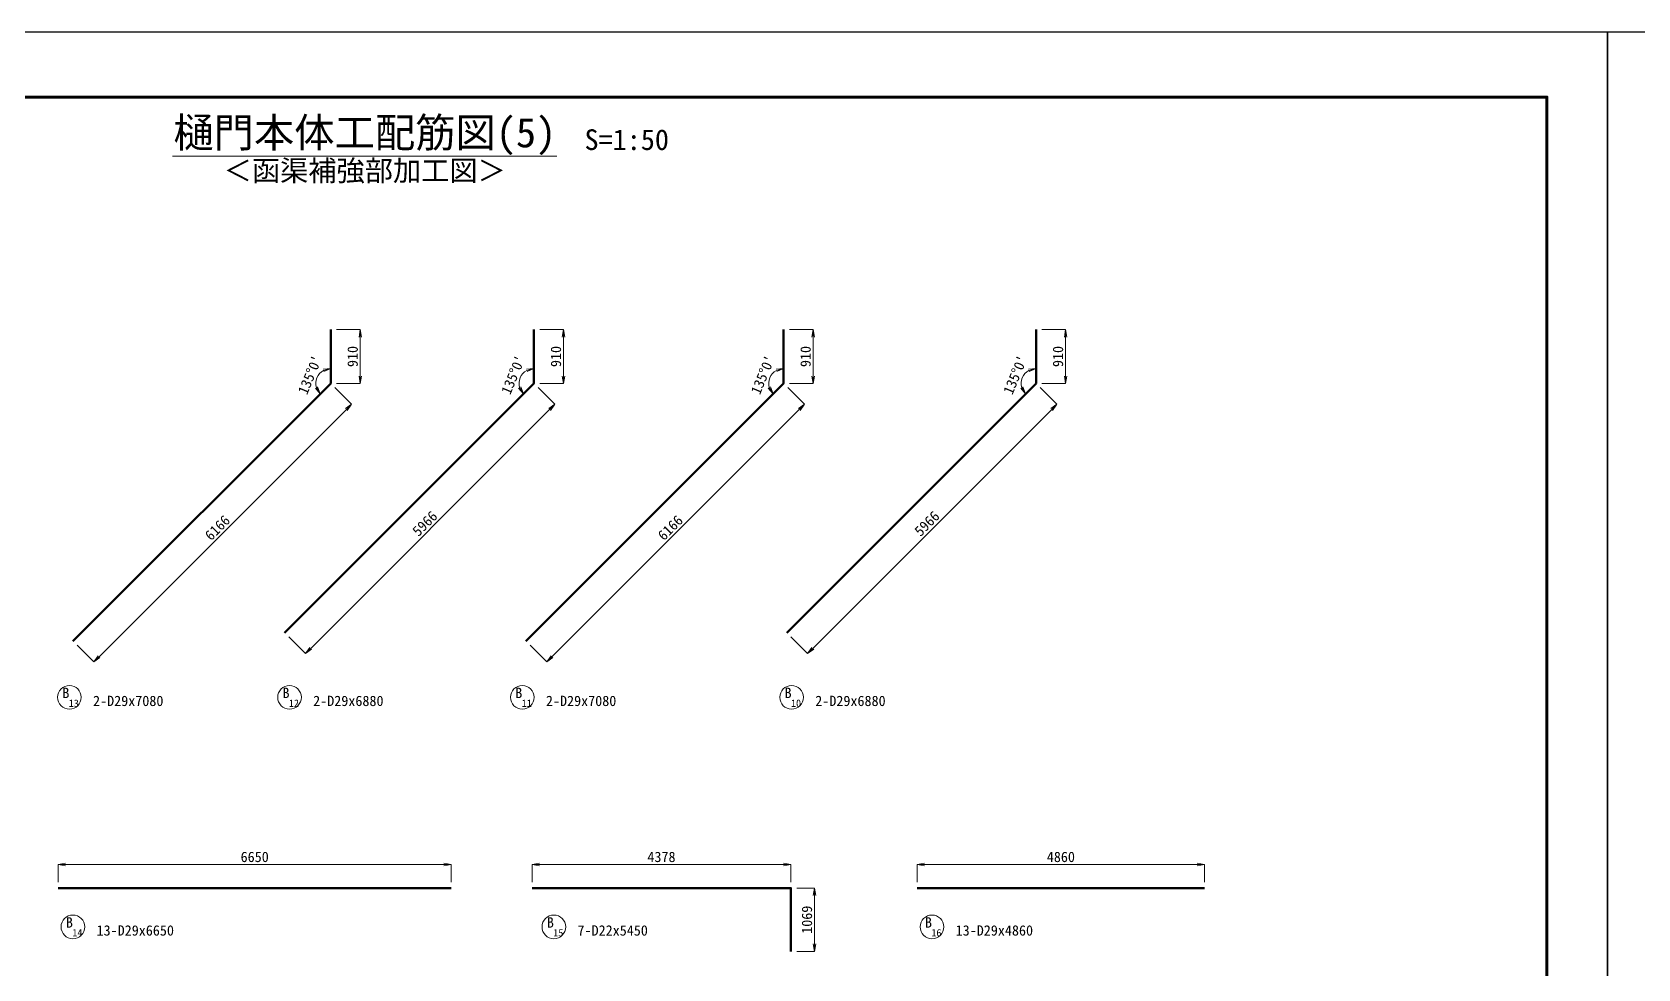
# Model space of a CAD drawing. Header units: millimetres. Extents: x 169470 to 758170, y -17820 to 11880.
# Drawn here: x 353068 to 380232, y -3971 to 11880 of the extents above; entities that cross this region are included whole.
import ezdxf
from ezdxf.enums import TextEntityAlignment as Align

# ---------------------------------------------------------------- set-up
doc = ezdxf.new("R2010")
doc.units = ezdxf.units.MM
doc.header["$LTSCALE"] = 50
doc.header["$PDSIZE"] = 300
doc.layers.get('Defpoints').update_dxf_attribs({"color": 151})
for name, color, linetype, lineweight in [('D-STR', 1, 'Continuous', 50), ('D-STR-DIM', 7, 'Continuous', 13), ('D-STR-HTXT', 7, 'Continuous', 13), ('D-STR-TXT', 7, 'Continuous', 13), ('D-TTL', 2, 'Continuous', 140), ('D-TTL-LINE', 7, 'Continuous', 13), ('D-TTL-TXT', 7, 'Continuous', 13)]:
    doc.layers.add(name, color=color, linetype=linetype, lineweight=lineweight)
doc.styles.add('MS ゴシック', font='MS Gothic.ttf')
doc.styles.add('YOKO_GOTHIC', font='MS Gothic.ttf')
doc.dimstyles.new('DIM-50', dxfattribs={"dimscale": 50, "dimtxt": 3.5, "dimasz": 2.5, "dimexe": 0, "dimexo": 2, "dimgap": 0.8, "dimtad": 1, "dimdec": 0, "dimzin": 1, "dimdsep": 46, "dimtxsty": 'MS ゴシック', "dimblk": 'OPEN', "dimcen": 0.1, "dimclrd": 256, "dimclre": 256, "dimclrt": 256, "dimaunit": 1, "dimadec": 3, "dimazin": 0, "dimtfac": 1, "dimtdec": 0, "dimtix": 1, "dimtmove": 2, "dimatfit": 3, "dimldrblk": 'OPEN', "dimfxl": 1, "dimlwd": -1, "dimlwe": -1, "dimarcsym": 2})

# ---------------------------------------------------------------- blocks, each defined once
blk = doc.blocks.new('_Open')
at = {"color": 0, "linetype": 'ByBlock', "lineweight": -2}
for p, q in [((-1, 0.17), (0, 0)), ((-1, -0.17), (0, 0)), ((0, 0), (-1, 0))]:
    blk.add_line(p, q, dxfattribs=at)
blk = doc.blocks.new('*D883')
at = {"layer": 'D-STR-DIM', "transparency": 16777216}
for p, q in [((370122, 5866), (370405, 5583)), ((370316, 5494), (366274, 1453)), ((365903, 1647), (366186, 1364))]:
    blk.add_line(p, q, dxfattribs=at)
at = {"layer": 'Defpoints', "color": 0, "transparency": 16777216}
for p in [(370051, 5936), (365832, 1718), (366186, 1364)]:
    blk.add_point(p, dxfattribs=at)
at = {"layer": 'D-STR-DIM', "transparency": 16777216, "xscale": 125, "yscale": 125, "zscale": 125}
for p, rotation in [((370405, 5583), 44.99999923238235), ((366186, 1364), 224.9999992323823)]:
    blk.add_blockref('_Open', p, dxfattribs=dict(at, rotation=rotation))
at = {"layer": 'D-STR-DIM', "transparency": 16777216, "insert": (368205, 3564), "char_height": 175, "attachment_point": 5, "rotation": 45, "style": 'MS ゴシック'}
blk.add_mtext('5966', dxfattribs=at)
blk = doc.blocks.new('*D884')
at = {"layer": 'D-STR-DIM', "transparency": 16777216}
for p, q in [((370151, 6846), (370551, 6846)), ((370551, 6061), (370551, 6721)), ((370151, 5936), (370551, 5936))]:
    blk.add_line(p, q, dxfattribs=at)
at = {"layer": 'Defpoints', "color": 0, "transparency": 16777216}
for p in [(370051, 6846), (370551, 6846), (370051, 5936)]:
    blk.add_point(p, dxfattribs=at)
at = {"layer": 'D-STR-DIM', "transparency": 16777216, "xscale": 125, "yscale": 125, "zscale": 125}
for p, rotation in [((370551, 6846), 90), ((370551, 5936), 270)]:
    blk.add_blockref('_Open', p, dxfattribs=dict(at, rotation=rotation))
at = {"layer": 'D-STR-DIM', "transparency": 16777216, "insert": (370423, 6391), "char_height": 175, "attachment_point": 5, "rotation": 90, "style": 'MS ゴシック'}
blk.add_mtext('910', dxfattribs=at)
blk = doc.blocks.new('*D885')
at = {"layer": 'D-STR-DIM', "transparency": 16777216}
for p, q in [((365851, 5866), (366134, 5583)), ((366045, 5494), (361862, 1311)), ((361491, 1506), (361774, 1223))]:
    blk.add_line(p, q, dxfattribs=at)
at = {"layer": 'Defpoints', "color": 0, "transparency": 16777216}
for p in [(365780, 5936), (361420, 1576), (361774, 1223)]:
    blk.add_point(p, dxfattribs=at)
at = {"layer": 'D-STR-DIM', "transparency": 16777216, "xscale": 125, "yscale": 125, "zscale": 125}
for p, rotation in [((366134, 5583), 44.99999923238219), ((361774, 1223), 224.9999992323822)]:
    blk.add_blockref('_Open', p, dxfattribs=dict(at, rotation=rotation))
at = {"layer": 'D-STR-DIM', "transparency": 16777216, "insert": (363864, 3493), "char_height": 175, "attachment_point": 5, "rotation": 45, "style": 'MS ゴシック'}
blk.add_mtext('6166', dxfattribs=at)
blk = doc.blocks.new('*D886')
at = {"layer": 'D-STR-DIM', "transparency": 16777216}
for p, q in [((365880, 6846), (366280, 6846)), ((366280, 6061), (366280, 6721)), ((365880, 5936), (366280, 5936))]:
    blk.add_line(p, q, dxfattribs=at)
at = {"layer": 'Defpoints', "color": 0, "transparency": 16777216}
for p in [(365780, 6846), (366280, 6846), (365780, 5936)]:
    blk.add_point(p, dxfattribs=at)
at = {"layer": 'D-STR-DIM', "transparency": 16777216, "xscale": 125, "yscale": 125, "zscale": 125}
for p, rotation in [((366280, 6846), 90), ((366280, 5936), 270)]:
    blk.add_blockref('_Open', p, dxfattribs=dict(at, rotation=rotation))
at = {"layer": 'D-STR-DIM', "transparency": 16777216, "insert": (366153, 6391), "char_height": 175, "attachment_point": 5, "rotation": 90, "style": 'MS ゴシック'}
blk.add_mtext('910', dxfattribs=at)
blk = doc.blocks.new('*D887')
at = {"layer": 'D-STR-DIM', "transparency": 16777216}
for p, q in [((361628, 5866), (361911, 5583)), ((361822, 5494), (357780, 1453)), ((357409, 1647), (357692, 1364))]:
    blk.add_line(p, q, dxfattribs=at)
at = {"layer": 'Defpoints', "color": 0, "transparency": 16777216}
for p in [(361557, 5936), (357339, 1718), (357692, 1364)]:
    blk.add_point(p, dxfattribs=at)
at = {"layer": 'D-STR-DIM', "transparency": 16777216, "xscale": 125, "yscale": 125, "zscale": 125}
for p, rotation in [((361911, 5583), 44.99999923238235), ((357692, 1364), 224.9999992323823)]:
    blk.add_blockref('_Open', p, dxfattribs=dict(at, rotation=rotation))
at = {"layer": 'D-STR-DIM', "transparency": 16777216, "insert": (359711, 3564), "char_height": 175, "attachment_point": 5, "rotation": 45, "style": 'MS ゴシック'}
blk.add_mtext('5966', dxfattribs=at)
blk = doc.blocks.new('*D888')
at = {"layer": 'D-STR-DIM', "transparency": 16777216}
for p, q in [((361657, 6846), (362057, 6846)), ((362057, 6061), (362057, 6721)), ((361657, 5936), (362057, 5936))]:
    blk.add_line(p, q, dxfattribs=at)
at = {"layer": 'Defpoints', "color": 0, "transparency": 16777216}
for p in [(361557, 6846), (362057, 6846), (361557, 5936)]:
    blk.add_point(p, dxfattribs=at)
at = {"layer": 'D-STR-DIM', "transparency": 16777216, "xscale": 125, "yscale": 125, "zscale": 125}
for p, rotation in [((362057, 6846), 90), ((362057, 5936), 270)]:
    blk.add_blockref('_Open', p, dxfattribs=dict(at, rotation=rotation))
at = {"layer": 'D-STR-DIM', "transparency": 16777216, "insert": (361930, 6391), "char_height": 175, "attachment_point": 5, "rotation": 90, "style": 'MS ゴシック'}
blk.add_mtext('910', dxfattribs=at)
blk = doc.blocks.new('*D889')
at = {"layer": 'D-STR-DIM', "transparency": 16777216}
for p, q in [((358190, 5866), (358472, 5583)), ((358384, 5494), (354201, 1311)), ((353829, 1506), (354112, 1223))]:
    blk.add_line(p, q, dxfattribs=at)
at = {"layer": 'Defpoints', "color": 0, "transparency": 16777216}
for p in [(358119, 5936), (353759, 1576), (354112, 1223)]:
    blk.add_point(p, dxfattribs=at)
at = {"layer": 'D-STR-DIM', "transparency": 16777216, "xscale": 125, "yscale": 125, "zscale": 125}
for p, rotation in [((358472, 5583), 44.99999923238219), ((354112, 1223), 224.9999992323822)]:
    blk.add_blockref('_Open', p, dxfattribs=dict(at, rotation=rotation))
at = {"layer": 'D-STR-DIM', "transparency": 16777216, "insert": (356202, 3493), "char_height": 175, "attachment_point": 5, "rotation": 45, "style": 'MS ゴシック'}
blk.add_mtext('6166', dxfattribs=at)
blk = doc.blocks.new('*D890')
at = {"layer": 'D-STR-DIM', "transparency": 16777216}
for p, q in [((358219, 6846), (358619, 6846)), ((358619, 6061), (358619, 6721)), ((358219, 5936), (358619, 5936))]:
    blk.add_line(p, q, dxfattribs=at)
at = {"layer": 'Defpoints', "color": 0, "transparency": 16777216}
for p in [(358119, 6846), (358619, 6846), (358119, 5936)]:
    blk.add_point(p, dxfattribs=at)
at = {"layer": 'D-STR-DIM', "transparency": 16777216, "xscale": 125, "yscale": 125, "zscale": 125}
for p, rotation in [((358619, 6846), 90), ((358619, 5936), 270)]:
    blk.add_blockref('_Open', p, dxfattribs=dict(at, rotation=rotation))
at = {"layer": 'D-STR-DIM', "transparency": 16777216, "insert": (358491, 6391), "char_height": 175, "attachment_point": 5, "rotation": 90, "style": 'MS ゴシック'}
blk.add_mtext('910', dxfattribs=at)
blk = doc.blocks.new('*D982')
at = {"layer": 'D-STR-DIM', "transparency": 16777216}
for p, q in [((353508, -2505), (353508, -2205)), ((353633, -2205), (360033, -2205)), ((360158, -2505), (360158, -2205))]:
    blk.add_line(p, q, dxfattribs=at)
at = {"layer": 'Defpoints', "color": 0, "transparency": 16777216}
for p in [(360158, -2205), (353508, -2605), (360158, -2605)]:
    blk.add_point(p, dxfattribs=at)
at = {"layer": 'D-STR-DIM', "transparency": 16777216, "xscale": 125, "yscale": 125, "zscale": 125, "rotation": 180}
blk.add_blockref('_Open', (353508, -2205), dxfattribs=at)
at = {"layer": 'D-STR-DIM', "transparency": 16777216, "xscale": 125, "yscale": 125, "zscale": 125}
blk.add_blockref('_Open', (360158, -2205), dxfattribs=at)
at = {"layer": 'D-STR-DIM', "transparency": 16777216, "insert": (356833, -2077), "char_height": 175, "attachment_point": 5, "style": 'MS ゴシック'}
blk.add_mtext('6650', dxfattribs=at)
blk = doc.blocks.new('*D983')
at = {"layer": 'D-STR-DIM', "transparency": 16777216}
for p, q in [((361525, -2505), (361525, -2205)), ((361650, -2205), (365778, -2205)), ((365903, -2505), (365903, -2205))]:
    blk.add_line(p, q, dxfattribs=at)
at = {"layer": 'Defpoints', "color": 0, "transparency": 16777216}
for p in [(365903, -2205), (361525, -2605), (365903, -2605)]:
    blk.add_point(p, dxfattribs=at)
at = {"layer": 'D-STR-DIM', "transparency": 16777216, "xscale": 125, "yscale": 125, "zscale": 125, "rotation": 180}
blk.add_blockref('_Open', (361525, -2205), dxfattribs=at)
at = {"layer": 'D-STR-DIM', "transparency": 16777216, "xscale": 125, "yscale": 125, "zscale": 125}
blk.add_blockref('_Open', (365903, -2205), dxfattribs=at)
at = {"layer": 'D-STR-DIM', "transparency": 16777216, "insert": (363714, -2077), "char_height": 175, "attachment_point": 5, "style": 'MS ゴシック'}
blk.add_mtext('4378', dxfattribs=at)
blk = doc.blocks.new('*D984')
at = {"layer": 'D-STR-DIM', "transparency": 16777216}
for p, q in [((366003, -2605), (366303, -2605)), ((366303, -2730), (366303, -3549)), ((366003, -3674), (366303, -3674))]:
    blk.add_line(p, q, dxfattribs=at)
at = {"layer": 'Defpoints', "color": 0, "transparency": 16777216}
for p in [(365903, -2605), (365903, -3674), (366303, -3674)]:
    blk.add_point(p, dxfattribs=at)
at = {"layer": 'D-STR-DIM', "transparency": 16777216, "xscale": 125, "yscale": 125, "zscale": 125}
for p, rotation in [((366303, -2605), 90), ((366303, -3674), 270)]:
    blk.add_blockref('_Open', p, dxfattribs=dict(at, rotation=rotation))
at = {"layer": 'D-STR-DIM', "transparency": 16777216, "insert": (366176, -3139), "char_height": 175, "attachment_point": 5, "rotation": 90, "style": 'MS ゴシック'}
blk.add_mtext('1069', dxfattribs=at)
blk = doc.blocks.new('*D985')
at = {"layer": 'D-STR-DIM', "transparency": 16777216}
for p, q in [((368041, -2505), (368041, -2205)), ((368166, -2205), (372776, -2205)), ((372901, -2505), (372901, -2205))]:
    blk.add_line(p, q, dxfattribs=at)
at = {"layer": 'Defpoints', "color": 0, "transparency": 16777216}
for p in [(372901, -2205), (368041, -2605), (372901, -2605)]:
    blk.add_point(p, dxfattribs=at)
at = {"layer": 'D-STR-DIM', "transparency": 16777216, "xscale": 125, "yscale": 125, "zscale": 125, "rotation": 180}
blk.add_blockref('_Open', (368041, -2205), dxfattribs=at)
at = {"layer": 'D-STR-DIM', "transparency": 16777216, "xscale": 125, "yscale": 125, "zscale": 125}
blk.add_blockref('_Open', (372901, -2205), dxfattribs=at)
at = {"layer": 'D-STR-DIM', "transparency": 16777216, "insert": (370471, -2077), "char_height": 175, "attachment_point": 5, "style": 'MS ゴシック'}
blk.add_mtext('4860', dxfattribs=at)
blk = doc.blocks.new('*D1261')
at = {"layer": 'D-STR-DIM', "transparency": 16777216}
blk.add_arc((358119, 5936), 252, 118.7715, 196.2285, dxfattribs=at)
at = {"layer": 'Defpoints', "color": 0, "transparency": 16777216}
for p in [(358119, 6846), (357941, 6114), (358119, 5936), (358119, 5936), (353759, 1576)]:
    blk.add_point(p, dxfattribs=at)
at = {"layer": 'D-STR-DIM', "transparency": 16777216, "xscale": 125, "yscale": 125, "zscale": 125}
for p, rotation in [((358119, 6188), 14.38577444181037), ((357941, 5759), 300.6142247905695)]:
    blk.add_blockref('_Open', p, dxfattribs=dict(at, rotation=rotation))
at = {"layer": 'D-STR-DIM', "transparency": 16777216, "insert": (357769, 6081), "char_height": 175, "attachment_point": 5, "rotation": 67.5, "style": 'MS ゴシック'}
blk.add_mtext("135°0'", dxfattribs=at)
blk = doc.blocks.new('*D1262')
at = {"layer": 'D-STR-DIM', "transparency": 16777216}
blk.add_arc((361557, 5936), 252, 118.7715, 196.2285, dxfattribs=at)
at = {"layer": 'Defpoints', "color": 0, "transparency": 16777216}
for p in [(361557, 6846), (361379, 6114), (361557, 5936), (361557, 5936), (357339, 1718)]:
    blk.add_point(p, dxfattribs=at)
at = {"layer": 'D-STR-DIM', "transparency": 16777216, "xscale": 125, "yscale": 125, "zscale": 125}
for p, rotation in [((361557, 6188), 14.38577444179301), ((361379, 5759), 300.6142247905893)]:
    blk.add_blockref('_Open', p, dxfattribs=dict(at, rotation=rotation))
at = {"layer": 'D-STR-DIM', "transparency": 16777216, "insert": (361207, 6081), "char_height": 175, "attachment_point": 5, "rotation": 67.5, "style": 'MS ゴシック'}
blk.add_mtext("135°0'", dxfattribs=at)
blk = doc.blocks.new('*D1263')
at = {"layer": 'D-STR-DIM', "transparency": 16777216}
blk.add_arc((365780, 5936), 252, 118.7715, 196.2285, dxfattribs=at)
at = {"layer": 'Defpoints', "color": 0, "transparency": 16777216}
for p in [(365780, 6846), (365602, 6114), (365780, 5936), (365780, 5936), (361420, 1576)]:
    blk.add_point(p, dxfattribs=at)
at = {"layer": 'D-STR-DIM', "transparency": 16777216, "xscale": 125, "yscale": 125, "zscale": 125}
for p, rotation in [((365780, 6188), 14.38577444179456), ((365602, 5759), 300.6142247905848)]:
    blk.add_blockref('_Open', p, dxfattribs=dict(at, rotation=rotation))
at = {"layer": 'D-STR-DIM', "transparency": 16777216, "insert": (365430, 6081), "char_height": 175, "attachment_point": 5, "rotation": 67.5, "style": 'MS ゴシック'}
blk.add_mtext("135°0'", dxfattribs=at)
blk = doc.blocks.new('*D1264')
at = {"layer": 'D-STR-DIM', "transparency": 16777216}
blk.add_arc((370051, 5936), 252, 118.7715, 196.2285, dxfattribs=at)
at = {"layer": 'Defpoints', "color": 0, "transparency": 16777216}
for p in [(370051, 6846), (369873, 6114), (370051, 5936), (370051, 5936), (365832, 1718)]:
    blk.add_point(p, dxfattribs=at)
at = {"layer": 'D-STR-DIM', "transparency": 16777216, "xscale": 125, "yscale": 125, "zscale": 125}
for p, rotation in [((370051, 6188), 14.38577444179994), ((369873, 5759), 300.6142247905824)]:
    blk.add_blockref('_Open', p, dxfattribs=dict(at, rotation=rotation))
at = {"layer": 'D-STR-DIM', "transparency": 16777216, "insert": (369701, 6081), "char_height": 175, "attachment_point": 5, "rotation": 67.5, "style": 'MS ゴシック'}
blk.add_mtext("135°0'", dxfattribs=at)

msp = doc.modelspace()

# ---------------------------------------------------------------- linework, layer by layer
at = {"layer": 'D-STR'}
for points in [[(353758.79, 1576.37), (358118.81, 5936.39), (358118.81, 6846.39)], [(357338.54, 1717.79), (361557.14, 5936.39), (361557.14, 6846.39)], [(361420.25, 1576.37), (365780.27, 5936.39), (365780.27, 6846.39)], [(365832.37, 1717.79), (370050.97, 5936.39), (370050.97, 6846.39)], [(353507.81, -2604.83), (360158.1, -2604.83)], [(361525.07, -2604.83), (365903.07, -2604.83), (365903.07, -3673.83)], [(368040.68, -2604.83), (372900.68, -2604.83)]]:
    msp.add_lwpolyline(points, dxfattribs=at)
at = {"layer": 'D-STR-HTXT'}
for centre in [(353698.43, 624.24), (357422, 624.24), (361359.9, 624.24), (365915.83, 624.24), (361893.8, -3260.04)]:
    msp.add_circle(centre, 200, dxfattribs=at)
at = {"layer": 'D-STR-HTXT', "color": 4}
for centre in [(353757.68, -3260.04), (368290.55, -3260.04)]:
    msp.add_circle(centre, 200, dxfattribs=at)
at = {"layer": 'D-TTL'}
msp.add_lwpolyline([(338694.53, 10780), (338694.53, -16720), (378694.53, -16720), (378694.53, 10780)], close=True, dxfattribs=at)
at = {"layer": 'D-TTL-LINE'}
msp.add_line((355444.53, 9780), (361944.53, 9780), dxfattribs=at)
at = {"layer": 'Defpoints', "color": 1}
for points in [[(337669.53, 11880), (337669.53, -17820), (379719.53, -17820), (379719.53, 11880)], [(379719.53, 11880), (379719.53, -17820), (421769.53, -17820), (421769.53, 11880)]]:
    msp.add_lwpolyline(points, close=True, dxfattribs=at)

# ---------------------------------------------------------------- texts
at = {"layer": 'D-STR-TXT', "style": 'MS ゴシック'}
msp.add_text('＜函渠補強部加工図＞', height=350, dxfattribs=at).set_placement((358694.53, 9255.82), align=Align.BOTTOM_CENTER)
at = {"layer": 'D-STR-TXT', "style": 'YOKO_GOTHIC'}
for s, height, p in [('B ', 175, (353698.43, 699.24)), ('13', 125, (353773.43, 524.24)), ('B ', 175, (357422, 699.24)), ('12', 125, (357497, 524.24)), ('B ', 175, (361359.9, 699.24)), ('11', 125, (361434.9, 524.24)), ('B ', 175, (365915.83, 699.24)), ('10', 125, (365990.83, 524.24)), ('B ', 175, (361893.8, -3185.04)), ('15', 125, (361968.8, -3360.04))]:
    msp.add_text(s, height=height, dxfattribs=at).set_placement(p, align=Align.MIDDLE_CENTER)
for s, p in [('2-D29x7080', (354098.43, 424.24)), ('2-D29x6880', (357822, 424.24)), ('2-D29x7080', (361759.9, 424.24)), ('2-D29x6880', (366315.83, 424.24))]:
    msp.add_text(s, height=175, dxfattribs=at).set_placement(p, align=Align.BOTTOM_LEFT)
at = {"layer": 'D-STR-TXT', "color": 4, "style": 'YOKO_GOTHIC'}
for s, height, p in [('B ', 175, (353757.68, -3185.04)), ('B ', 175, (368290.55, -3185.04)), ('14', 125, (353832.68, -3360.04)), ('16', 125, (368365.55, -3360.04))]:
    msp.add_text(s, height=height, dxfattribs=at).set_placement(p, align=Align.MIDDLE_CENTER)
for s, p in [('13-D29x6650', (354157.68, -3460.04)), ('7-D22x5450', (362293.8, -3460.04)), ('13-D29x4860', (368690.55, -3460.04))]:
    msp.add_text(s, height=175, dxfattribs=at).set_placement(p, align=Align.BOTTOM_LEFT)
at = {"layer": 'D-TTL-TXT', "style": 'MS ゴシック'}
for s, height, p in [('樋門本体工配筋図(5)', 500, (358694.53, 9780)), ('S=1:50', 350, (363126.86, 9780))]:
    msp.add_text(s, height=height, dxfattribs=at).set_placement(p, align=Align.BOTTOM_CENTER)

# ---------------------------------------------------------------- dimensions: what is measured, and where the dimension line sits
at = {"layer": 'D-STR-DIM'}
for base, line1, line2, picture, middle in [((357940.93, 6114.27), ((358118.81, 5936.39), (358118.81, 6846.39)), ((353758.79, 1576.37), (358118.81, 5936.39)), '*D1261', (357768.6, 6081.45)), ((361379.26, 6114.27), ((361557.14, 5936.39), (361557.14, 6846.39)), ((357338.54, 1717.79), (361557.14, 5936.39)), '*D1262', (361206.93, 6081.45)), ((365602.39, 6114.27), ((365780.27, 5936.39), (365780.27, 6846.39)), ((361420.25, 1576.37), (365780.27, 5936.39)), '*D1263', (365430.07, 6081.45)), ((369873.09, 6114.27), ((370050.97, 5936.39), (370050.97, 6846.39)), ((365832.37, 1717.79), (370050.97, 5936.39)), '*D1264', (369700.77, 6081.45))]:
    dim = msp.add_angular_dim_2l(base=base, line1=line1, line2=line2, dimstyle='DIM-50', override={"dimadec": 1}, dxfattribs=at)
    dim.commit()
    dim.dimension.update_dxf_attribs({"geometry": picture, "text_midpoint": middle})
for p1, p2, distance, picture, middle in [((358118.81, 5936.39), (358118.81, 6846.39), -500, '*D890', (358491.31, 6391.39)), ((361557.14, 5936.39), (361557.14, 6846.39), -500, '*D888', (361929.64, 6391.39)), ((365780.27, 5936.39), (365780.27, 6846.39), -500, '*D886', (366152.77, 6391.39)), ((370050.97, 5936.39), (370050.97, 6846.39), -500, '*D884', (370423.47, 6391.39)), ((358118.81, 5936.39), (353758.79, 1576.37), 500, '*D889', (356202.19, 3492.98)), ((361557.14, 5936.39), (357338.54, 1717.79), 500, '*D887', (359711.24, 3563.69)), ((365780.27, 5936.39), (361420.25, 1576.37), 500, '*D885', (363863.66, 3492.98)), ((370050.97, 5936.39), (365832.37, 1717.79), 500, '*D883', (368205.07, 3563.69))]:
    dim = msp.add_aligned_dim(p1=p1, p2=p2, distance=distance, dimstyle='DIM-50', dxfattribs=at)
    dim.commit()
    dim.dimension.update_dxf_attribs({"geometry": picture, "text_midpoint": middle})
for base, p1, p2, picture, middle in [((360158.1, -2204.83), (353507.81, -2604.83), (360158.1, -2604.83), '*D982', (356832.96, -2077.33)), ((365903.07, -2204.83), (361525.07, -2604.83), (365903.07, -2604.83), '*D983', (363714.07, -2077.33)), ((372900.68, -2204.83), (368040.68, -2604.83), (372900.68, -2604.83), '*D985', (370470.68, -2077.33))]:
    dim = msp.add_linear_dim(base=base, p1=p1, p2=p2, dimstyle='DIM-50', dxfattribs=at)
    dim.commit()
    dim.dimension.update_dxf_attribs({"geometry": picture, "text_midpoint": middle})
dim = msp.add_linear_dim(base=(366303.07, -3673.83), p1=(365903.07, -2604.83), p2=(365903.07, -3673.83), angle=90, dimstyle='DIM-50', dxfattribs=at)
dim.commit()
dim.dimension.update_dxf_attribs({"geometry": '*D984', "text_midpoint": (366175.57, -3139.33)})

doc.saveas('drawing.dxf')
